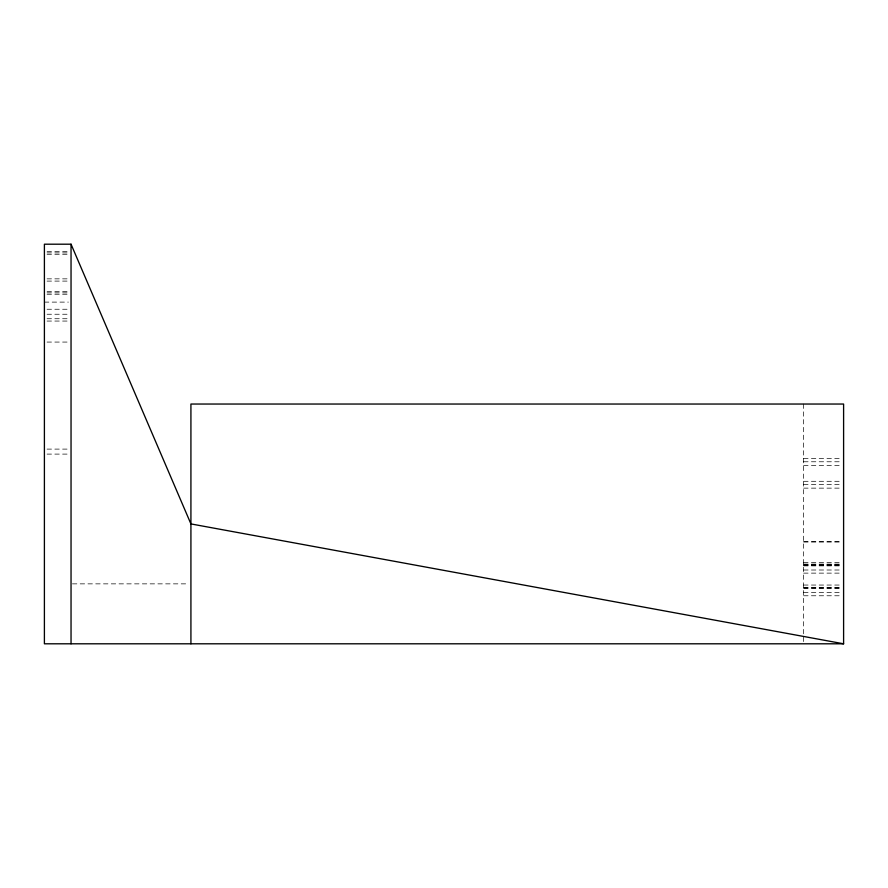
<?xml version="1.0" encoding="UTF-8"?>
<svg xmlns="http://www.w3.org/2000/svg" width="888" height="888" viewBox="0 0 888 888"><rect width="100%" height="100%" fill="white"/><g stroke="black" fill="none" stroke-linecap="round" stroke-linejoin="round"><path stroke-width="0.67" stroke-dasharray="4.44 3.33" d="M47.064 251.437L68.376 251.437M47.064 252.902L68.376 252.902M47.064 254.279L68.376 254.279M47.064 278.854L68.376 278.854M47.064 281.096L68.376 281.096M47.064 291.397L68.376 291.397M47.064 292.862L68.376 292.862M47.064 294.239L68.376 294.239M44.4 302.109L68.376 302.109M47.064 309.246L68.376 309.246M47.064 314.241L68.376 314.241M47.064 318.736L68.376 318.736M47.064 321.056L68.376 321.056M47.064 342.069L68.376 342.069M47.064 449.106L68.376 449.106M47.064 454.101L68.376 454.101M803.64 458.652L842.224 458.652M803.64 461.771L842.224 461.771M803.64 465.49L842.224 465.49M803.64 481.296L842.224 481.296M803.64 484.415L842.224 484.415M803.64 488.134L842.224 488.134M803.64 541.469L842.224 541.469M803.64 542.057L842.224 542.057M803.64 562.404L842.224 562.404M803.64 564.113L842.224 564.113M803.64 564.701L842.224 564.701M803.64 565.023L842.224 565.023M803.64 565.279L842.224 565.279M803.64 565.867L842.224 565.867M803.64 570.007L842.224 570.007M803.64 573.126L842.224 573.126M72.416 583.86L188.167 583.86M803.64 585.048L842.224 585.048M803.64 587.667L842.224 587.667M803.64 587.923L842.224 587.923M803.64 588.511L842.224 588.511M803.64 592.64L842.224 592.64M803.64 595.77L842.224 595.77M803.64 404.04L803.64 642.413"/><path stroke-width="1.33" d="M843.6 643.8L190.92 523.92L71.04 244.2L44.4 244.2L44.4 643.8L843.6 643.8L843.6 404.04L190.92 404.04L190.92 643.8M71.04 244.2L71.04 643.8"/></g></svg>
